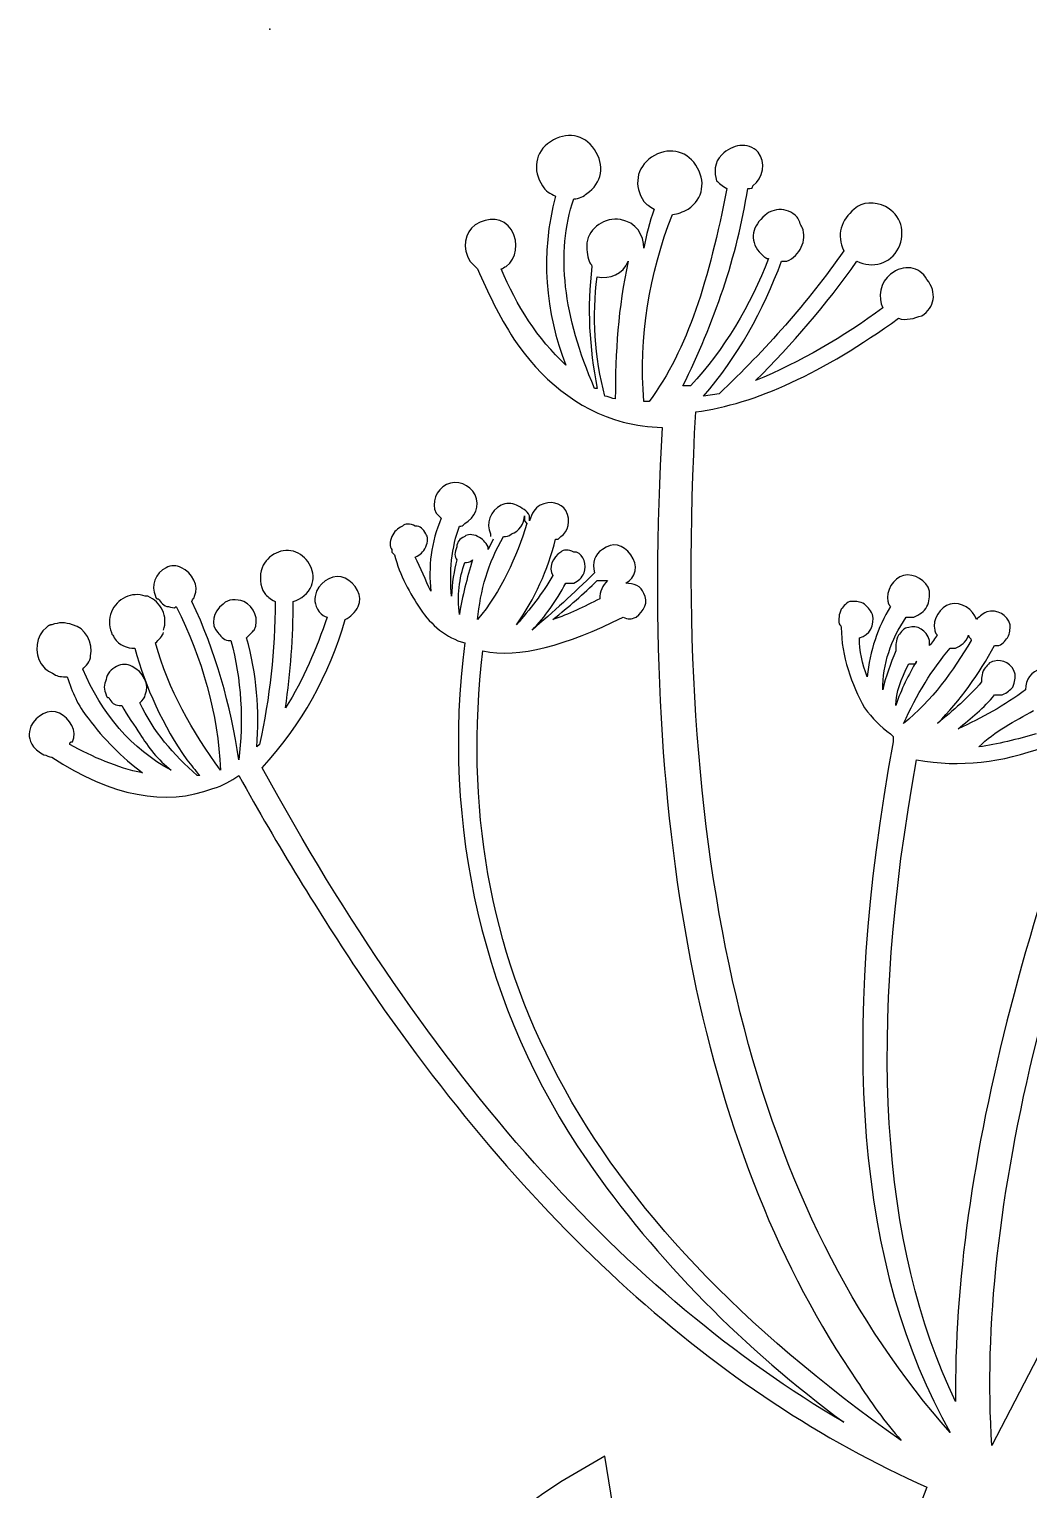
# Model space of a CAD drawing. Header units: centimetres. Extents: x 0 to 967, y -13 to 94.
# Drawn here: x 41.638 to 43.11, y 15.516 to 17.666 of the extents above; entities that cross this region are included whole.
import ezdxf

# ---------------------------------------------------------------- set-up
doc = ezdxf.new("R2010")
doc.units = ezdxf.units.CM
doc.header["$MEASUREMENT"] = 0
doc.layers.add('Picnic Basket-v2.1 v1_Picnic Basket-v2.1 v1_Picnic Basket-v1.3 v1_Picnic Basket-v1.2 v1_Picnic Basket-v1 v3_0', color=7, linetype='Continuous')

msp = doc.modelspace()

# ---------------------------------------------------------------- linework, layer by layer
at = {"layer": 'Picnic Basket-v2.1 v1_Picnic Basket-v2.1 v1_Picnic Basket-v1.3 v1_Picnic Basket-v1.2 v1_Picnic Basket-v1 v3_0'}
for p, q in [((42.7461, 17.3245), (42.7538, 17.3245)), ((42.6123, 17.1409), (42.6008, 17.1409)), ((42.4746, 17.1371), (42.4708, 17.1371)), ((42.6544, 17.1294), (42.6314, 17.1256)), ((42.5511, 17.118), (42.5434, 17.118)), ((42.2375, 16.9535), (42.2413, 16.9497)), ((42.2413, 16.9497), (42.2451, 16.9459)), ((42.3675, 16.9497), (42.3675, 16.9459)), ((42.3675, 16.9459), (42.3675, 16.942)), ((42.3675, 16.942), (42.3713, 16.9382)), ((42.3216, 16.9153), (42.314, 16.9)), ((42.314, 16.9), (42.314, 16.9038)), ((42.3178, 16.9229), (42.3178, 16.9191)), ((42.4134, 16.9153), (42.4172, 16.9153)), ((42.4172, 16.9153), (42.4211, 16.9191)), ((42.1725, 16.9), (42.1725, 16.8962)), ((42.1725, 16.8962), (42.1763, 16.8923)), ((42.444, 16.8962), (42.4402, 16.8962)), ((41.813, 16.8311), (41.8092, 16.8311)), ((41.9315, 16.7661), (41.9354, 16.7661)), ((42.9144, 16.7546), (42.9144, 16.7508)), ((43.0597, 16.7585), (43.0636, 16.7585)), ((41.7709, 16.6705), (41.7747, 16.6705)), ((42.9068, 16.6284), (42.9106, 16.6246)), ((42.9106, 16.6246), (42.9106, 16.617)), ((43.5952, 16.6246), (43.0559, 15.5805)), ((41.9774, 16.6131), (41.9736, 16.6093)), ((41.8895, 16.5672), (41.8856, 16.5672)), ((42.4861, 15.5652), (42.4211, 15.527)), ((42.4976, 15.4926), (42.4861, 15.5652))]:
    msp.add_line(p, q, dxfattribs=at)
for points, degree in [([(42.4708, 17.4889), (42.4555, 17.5119), (42.4287, 17.5157), (42.4058, 17.5004)], 3), ([(42.4058, 17.5004), (42.3828, 17.4851), (42.379, 17.4583), (42.3943, 17.4354)], 3), ([(42.4593, 17.4239), (42.4823, 17.4392), (42.4861, 17.466), (42.4708, 17.4889)], 3), ([(42.6199, 17.466), (42.6046, 17.4889), (42.5779, 17.4928), (42.5549, 17.4775)], 3), ([(42.7117, 17.4851), (42.6964, 17.5004), (42.6735, 17.4966), (42.6582, 17.4813)], 3), ([(42.7041, 17.4354), (42.7194, 17.4469), (42.7232, 17.4698), (42.7117, 17.4851)], 3), ([(42.5549, 17.4775), (42.532, 17.4622), (42.5281, 17.4354), (42.5434, 17.4125)], 3), ([(42.6085, 17.401), (42.6314, 17.4163), (42.6352, 17.443), (42.6199, 17.466)], 3), ([(42.6582, 17.4813), (42.6467, 17.4698), (42.6467, 17.4545), (42.6505, 17.443)], 3), ([(42.6505, 17.443), (42.6544, 17.4392), (42.6582, 17.4354), (42.6658, 17.4316)], 3), ([(42.3943, 17.4354), (42.3981, 17.4278), (42.4058, 17.4239), (42.4134, 17.4201)], 3), ([(42.4134, 17.4201), (42.3905, 17.336), (42.3981, 17.248), (42.4287, 17.1715)], 3), ([(42.4402, 17.4163), (42.4478, 17.4163), (42.4555, 17.4201), (42.4593, 17.4239)], 3), ([(42.6658, 17.4316), (42.6391, 17.2977), (42.6085, 17.1945), (42.5511, 17.118)], 3), ([(42.6008, 17.1409), (42.6467, 17.2327), (42.6811, 17.3321), (42.6964, 17.4316)], 3), ([(42.6964, 17.4316), (42.7003, 17.4316), (42.7041, 17.4316), (42.7041, 17.4354)], 3), ([(42.4708, 17.1371), (42.4249, 17.2442), (42.4134, 17.336), (42.4402, 17.4163)], 3), ([(42.5434, 17.4125), (42.5473, 17.4086), (42.5511, 17.4048), (42.5587, 17.401)], 3), ([(42.5587, 17.401), (42.5511, 17.3819), (42.5473, 17.3627), (42.5434, 17.3436)], 3), ([(42.5855, 17.3933), (42.5932, 17.3933), (42.6008, 17.3972), (42.6085, 17.401)], 3), ([(42.7691, 17.3895), (42.7538, 17.4048), (42.7308, 17.4048), (42.7155, 17.3857)], 3), ([(42.8532, 17.401), (42.8341, 17.3857), (42.8265, 17.3627), (42.8379, 17.3398)], 3), ([(42.8991, 17.4048), (42.8838, 17.4125), (42.8647, 17.4125), (42.8532, 17.401)], 3), ([(42.9182, 17.3436), (42.9297, 17.3666), (42.9221, 17.3933), (42.8991, 17.4048)], 3), ([(42.2949, 17.378), (42.2796, 17.3666), (42.2757, 17.3436), (42.2872, 17.3245)], 3), ([(42.3484, 17.3704), (42.3369, 17.3895), (42.314, 17.3895), (42.2949, 17.378)], 3), ([(42.509, 17.3857), (42.4861, 17.3895), (42.4631, 17.3742), (42.4593, 17.3513)], 3), ([(42.5434, 17.3436), (42.5434, 17.3627), (42.532, 17.3819), (42.509, 17.3857)], 3), ([(42.5434, 17.118), (42.5358, 17.2136), (42.5511, 17.3054), (42.5855, 17.3933)], 3), ([(42.7155, 17.3857), (42.7003, 17.3704), (42.7003, 17.3474), (42.7194, 17.3321)], 3), ([(42.7767, 17.3742), (42.7729, 17.378), (42.7729, 17.3857), (42.7691, 17.3895)], 3), ([(42.3408, 17.3168), (42.3561, 17.3283), (42.3599, 17.3513), (42.3484, 17.3704)], 3), ([(42.7538, 17.3245), (42.7729, 17.3321), (42.7844, 17.3551), (42.7767, 17.3742)], 3), ([(42.4593, 17.3513), (42.4593, 17.3436), (42.4593, 17.3321), (42.4631, 17.3245)], 3), ([(42.8379, 17.3398), (42.7844, 17.2633), (42.7232, 17.1945), (42.6544, 17.1294)], 3), ([(42.8571, 17.3245), (42.88, 17.313), (42.9068, 17.3207), (42.9182, 17.3436)], 3), ([(42.2872, 17.3245), (42.291, 17.3207), (42.2949, 17.3168), (42.2987, 17.313)], 3), ([(42.2987, 17.313), (42.314, 17.2786), (42.3293, 17.2442), (42.3522, 17.2098)], 3), ([(42.3331, 17.313), (42.3369, 17.313), (42.3369, 17.3168), (42.3408, 17.3168)], 3), ([(42.4287, 17.1715), (42.3866, 17.2098), (42.3561, 17.2595), (42.3331, 17.313)], 3), ([(42.467, 17.3168), (42.4593, 17.2556), (42.4631, 17.1983), (42.4746, 17.1371)], 3), ([(42.4631, 17.3245), (42.4631, 17.3207), (42.467, 17.3207), (42.467, 17.3168)], 3), ([(42.4746, 17.3015), (42.4937, 17.2977), (42.5128, 17.3054), (42.5205, 17.3245)], 3), ([(42.5205, 17.3245), (42.5052, 17.2556), (42.5014, 17.1906), (42.5014, 17.1218)], 3), ([(42.727, 17.3283), (42.7003, 17.2595), (42.662, 17.1945), (42.6123, 17.1409)], 3), ([(42.6314, 17.1256), (42.6811, 17.183), (42.7194, 17.2518), (42.7461, 17.3245)], 3), ([(42.7079, 17.1486), (42.7614, 17.2021), (42.8112, 17.2595), (42.8571, 17.3245)], 3), ([(42.7194, 17.3321), (42.7232, 17.3283), (42.727, 17.3283)], 2), ([(42.9603, 17.2977), (42.9488, 17.3168), (42.9259, 17.3207), (42.9068, 17.3054)], 3), ([(42.4861, 17.1256), (42.4708, 17.183), (42.467, 17.2442), (42.4746, 17.3015)], 3), ([(42.9068, 17.3054), (42.8915, 17.2939), (42.8876, 17.2709), (42.8953, 17.2556)], 3), ([(42.9527, 17.2442), (42.9718, 17.2556), (42.9756, 17.2786), (42.9603, 17.2977)], 3), ([(42.8953, 17.2556), (42.8379, 17.2136), (42.7729, 17.1753), (42.7079, 17.1486)], 3), ([(42.6199, 17.1027), (42.7079, 17.1141), (42.8073, 17.16), (42.9182, 17.2404)], 3), ([(42.9182, 17.2404), (42.9297, 17.2365), (42.9412, 17.2404), (42.9527, 17.2442)], 3), ([(42.3522, 17.2098), (42.3905, 17.1524), (42.444, 17.1065), (42.5129, 17.0874)], 3), ([(42.5014, 17.1218), (42.4975, 17.1218), (42.4899, 17.1256), (42.4861, 17.1256)], 3), ([(42.9947, 15.5997), (42.7079, 15.9209), (42.5817, 16.4257), (42.6199, 17.1027)], 3), ([(42.5129, 17.0874), (42.532, 17.0835), (42.5511, 17.0797), (42.5702, 17.0797)], 3), ([(42.5702, 17.0797), (42.5358, 16.4755), (42.6314, 16.005), (42.8571, 15.6761)], 3), ([(42.2528, 16.9956), (42.2375, 16.9879), (42.2298, 16.9688), (42.2375, 16.9535)], 3), ([(42.2949, 16.9803), (42.2872, 16.9956), (42.2681, 17.0032), (42.2528, 16.9956)], 3), ([(42.2796, 16.9382), (42.2949, 16.9459), (42.3025, 16.965), (42.2949, 16.9803)], 3), ([(42.3561, 16.965), (42.3484, 16.9688), (42.3408, 16.9688), (42.3331, 16.965)], 3), ([(42.4287, 16.9573), (42.4211, 16.9688), (42.4058, 16.9726), (42.3905, 16.965)], 3), ([(42.3331, 16.965), (42.3178, 16.9573), (42.3102, 16.9382), (42.3178, 16.9229)], 3), ([(42.3484, 16.9229), (42.3599, 16.9267), (42.3675, 16.9382), (42.3675, 16.9497)], 3), ([(42.3752, 16.9497), (42.3713, 16.9573), (42.3637, 16.9612), (42.3561, 16.965)], 3), ([(42.3905, 16.965), (42.3828, 16.9612), (42.379, 16.9535), (42.3752, 16.942)], 3), ([(42.3752, 16.942), (42.3752, 16.9459), (42.3752, 16.9459), (42.3752, 16.9497)], 3), ([(42.4211, 16.9191), (42.4325, 16.9267), (42.4364, 16.942), (42.4287, 16.9573)], 3), ([(42.1878, 16.9344), (42.1801, 16.9306), (42.1763, 16.9267), (42.1725, 16.9191)], 3), ([(42.2069, 16.9344), (42.1992, 16.9382), (42.1916, 16.9382), (42.1878, 16.9344)], 3), ([(42.2222, 16.9229), (42.2184, 16.9306), (42.2145, 16.9344), (42.2069, 16.9344)], 3), ([(42.2451, 16.9459), (42.2298, 16.9114), (42.226, 16.8732), (42.2298, 16.8388)], 3), ([(42.2604, 16.8311), (42.2566, 16.8656), (42.2604, 16.9038), (42.2719, 16.9344)], 3), ([(42.2719, 16.9344), (42.2757, 16.9344), (42.2757, 16.9344), (42.2796, 16.9382)], 3), ([(42.3713, 16.9382), (42.356, 16.8885), (42.3331, 16.8388), (42.2987, 16.7967)], 3), ([(43.3389, 16.9459), (43.1095, 16.4143), (42.9986, 15.9898), (43.0024, 15.6455)], 3), ([(43.0559, 15.5805), (43.033, 15.9286), (43.1439, 16.3722), (43.3887, 16.9382)], 3), ([(42.1725, 16.9191), (42.1687, 16.9114), (42.1687, 16.9038), (42.1725, 16.9)], 3), ([(42.2069, 16.8885), (42.2145, 16.8923), (42.2184, 16.8962), (42.2222, 16.9038)], 3), ([(42.2222, 16.9038), (42.226, 16.9114), (42.226, 16.9191), (42.2222, 16.9229)], 3), ([(42.2681, 16.9038), (42.2643, 16.8962), (42.2643, 16.8885), (42.2681, 16.8847)], 3), ([(42.2796, 16.9191), (42.2719, 16.9153), (42.2681, 16.9114), (42.2681, 16.9038)], 3), ([(42.2987, 16.9191), (42.291, 16.9229), (42.2834, 16.9229), (42.2796, 16.9191)], 3), ([(42.314, 16.9038), (42.3102, 16.9114), (42.3063, 16.9153), (42.2987, 16.9191)], 3), ([(42.2987, 16.7967), (42.3025, 16.8388), (42.314, 16.8809), (42.3369, 16.9191)], 3), ([(42.3369, 16.9191), (42.3407, 16.9191), (42.3446, 16.9191), (42.3484, 16.9229)], 3), ([(42.3561, 16.7891), (42.3828, 16.8273), (42.4019, 16.8694), (42.4134, 16.9153)], 3), ([(42.5243, 16.8923), (42.5129, 16.9076), (42.4976, 16.9114), (42.4823, 16.9)], 3), ([(42.031, 16.8962), (42.0119, 16.9038), (41.9889, 16.8923), (41.9813, 16.8732)], 3), ([(42.0539, 16.8464), (42.0616, 16.8656), (42.0501, 16.8885), (42.031, 16.8962)], 3), ([(42.1763, 16.8923), (42.184, 16.8617), (42.1992, 16.835), (42.2145, 16.812)], 3), ([(42.2298, 16.8388), (42.2222, 16.8541), (42.2145, 16.8732), (42.2069, 16.8885)], 3), ([(42.2681, 16.8847), (42.2643, 16.8694), (42.2604, 16.8503), (42.2604, 16.8311)], 3), ([(42.291, 16.8847), (42.2834, 16.8579), (42.2757, 16.8311), (42.2719, 16.8044)], 3), ([(42.2796, 16.8809), (42.2834, 16.8809), (42.2872, 16.8809), (42.291, 16.8847)], 3), ([(42.4211, 16.8962), (42.4096, 16.8885), (42.4019, 16.8732), (42.4096, 16.8617)], 3), ([(42.4402, 16.8962), (42.4325, 16.9), (42.4249, 16.9), (42.4211, 16.8962)], 3), ([(42.4555, 16.8656), (42.4593, 16.877), (42.4555, 16.8923), (42.444, 16.8962)], 3), ([(42.4823, 16.9), (42.4708, 16.8923), (42.467, 16.8809), (42.4708, 16.8656)], 3), ([(42.5167, 16.8503), (42.532, 16.8579), (42.5358, 16.877), (42.5243, 16.8923)], 3), ([(41.8398, 16.8732), (41.8245, 16.8656), (41.8168, 16.8464), (41.8245, 16.8311)], 3), ([(41.8627, 16.8732), (41.855, 16.877), (41.8474, 16.877), (41.8398, 16.8732)], 3), ([(41.8818, 16.8311), (41.8895, 16.8464), (41.878, 16.8656), (41.8627, 16.8732)], 3), ([(41.9813, 16.8732), (41.9774, 16.8617), (41.9774, 16.8464), (41.9851, 16.835)], 3), ([(42.1036, 16.8579), (42.0883, 16.8656), (42.0692, 16.8541), (42.0616, 16.8388)], 3), ([(42.2719, 16.8044), (42.2681, 16.8311), (42.2719, 16.8579), (42.2796, 16.8809)], 3), ([(42.4096, 16.8617), (42.3943, 16.835), (42.3752, 16.812), (42.3561, 16.7891)], 3), ([(42.4708, 16.8656), (42.4402, 16.835), (42.4096, 16.8082), (42.379, 16.7814)], 3), ([(42.4402, 16.8503), (42.4478, 16.8541), (42.4517, 16.8579), (42.4555, 16.8656)], 3), ([(42.9259, 16.8617), (42.9106, 16.8579), (42.8991, 16.8388), (42.9029, 16.8235)], 3), ([(42.9641, 16.8388), (42.9603, 16.8541), (42.9412, 16.8656), (42.9259, 16.8617)], 3), ([(42.0271, 16.8235), (42.0386, 16.8273), (42.0501, 16.835), (42.0539, 16.8464)], 3), ([(42.0616, 16.8388), (42.0577, 16.8273), (42.0577, 16.8197), (42.0654, 16.8082)], 3), ([(42.1228, 16.8158), (42.1304, 16.8311), (42.1189, 16.8503), (42.1036, 16.8579)], 3), ([(42.379, 16.7814), (42.3981, 16.8005), (42.4134, 16.8235), (42.4287, 16.8503)], 3), ([(42.4096, 16.7967), (42.4325, 16.8158), (42.4555, 16.835), (42.4746, 16.8541)], 3), ([(42.4287, 16.8503), (42.4325, 16.8503), (42.4364, 16.8503), (42.4402, 16.8503)], 3), ([(42.4746, 16.8541), (42.4823, 16.8541), (42.4861, 16.8541), (42.4899, 16.8541)], 3), ([(42.4899, 16.8541), (42.4823, 16.8464), (42.4784, 16.8388), (42.4784, 16.8273)], 3), ([(42.5434, 16.835), (42.5396, 16.8464), (42.5282, 16.8503), (42.5167, 16.8503)], 3), ([(42.9603, 16.8158), (42.9641, 16.8235), (42.9641, 16.8311), (42.9641, 16.8388)], 3), ([(41.8092, 16.8311), (41.79, 16.8388), (41.7671, 16.8273), (41.7594, 16.8082)], 3), ([(41.8359, 16.7814), (41.8436, 16.8005), (41.8321, 16.8235), (41.813, 16.8311)], 3), ([(41.8245, 16.8311), (41.8245, 16.8273), (41.8283, 16.8273)], 2), ([(41.8283, 16.8273), (41.8321, 16.8235), (41.8359, 16.8158), (41.8436, 16.8158)], 3), ([(41.878, 16.8235), (41.878, 16.8273), (41.8818, 16.8273), (41.8818, 16.8311)], 3), ([(41.9468, 16.5902), (41.9354, 16.6705), (41.9124, 16.7508), (41.878, 16.8235)], 3), ([(41.9239, 16.8197), (41.9086, 16.8082), (41.9048, 16.7891), (41.9162, 16.7776)], 3), ([(41.9545, 16.8235), (41.943, 16.8273), (41.9315, 16.8273), (41.9239, 16.8197)], 3), ([(41.9698, 16.7814), (41.9774, 16.7967), (41.9698, 16.8158), (41.9545, 16.8235)], 3), ([(42.0004, 16.8235), (42.0004, 16.7508), (41.9927, 16.682), (41.9774, 16.6131)], 3), ([(41.9851, 16.835), (41.9889, 16.8311), (41.9927, 16.8273), (42.0004, 16.8235)], 3), ([(42.0157, 16.6667), (42.0233, 16.7202), (42.0271, 16.7699), (42.0271, 16.8235)], 3), ([(42.4784, 16.8273), (42.4555, 16.8158), (42.4325, 16.8044), (42.4096, 16.7967)], 3), ([(42.532, 16.8005), (42.5434, 16.8082), (42.5511, 16.8235), (42.5434, 16.835)], 3), ([(42.8494, 16.8235), (42.8418, 16.8235), (42.8379, 16.8158), (42.8341, 16.812)], 3), ([(42.8685, 16.8197), (42.8609, 16.8235), (42.8571, 16.8235), (42.8494, 16.8235)], 3), ([(42.88, 16.8044), (42.8762, 16.812), (42.8723, 16.8158), (42.8685, 16.8197)], 3), ([(42.9029, 16.8235), (42.9029, 16.8197), (42.9068, 16.8158)], 2), ([(42.9947, 16.8197), (42.9794, 16.8158), (42.968, 16.7967), (42.9718, 16.7814)], 3), ([(43.033, 16.7967), (43.0292, 16.812), (43.01, 16.8235), (42.9947, 16.8197)], 3), ([(41.7594, 16.8082), (41.7556, 16.7967), (41.7556, 16.7891), (41.7594, 16.7776)], 3), ([(41.8436, 16.8158), (41.8474, 16.8158), (41.8512, 16.812), (41.855, 16.8158)], 3), ([(41.855, 16.8158), (41.8933, 16.7393), (41.9162, 16.659), (41.9201, 16.5749)], 3), ([(41.9813, 16.5787), (42.0386, 16.6399), (42.0807, 16.7164), (42.1036, 16.7967)], 3), ([(42.0769, 16.8005), (42.0616, 16.7546), (42.0424, 16.7087), (42.0157, 16.6667)], 3), ([(42.0654, 16.8082), (42.0692, 16.8044), (42.073, 16.8005), (42.0769, 16.8005)], 3), ([(42.1036, 16.7967), (42.1113, 16.8005), (42.1189, 16.8082), (42.1228, 16.8158)], 3), ([(42.2145, 16.812), (42.2298, 16.7891), (42.2528, 16.7699), (42.2796, 16.7623)], 3), ([(42.3063, 16.7508), (42.3599, 16.7393), (42.4287, 16.7585), (42.5129, 16.8005)], 3), ([(42.5129, 16.8005), (42.5205, 16.7967), (42.5243, 16.7967), (42.532, 16.8005)], 3), ([(42.8341, 16.812), (42.8303, 16.8044), (42.8303, 16.7967), (42.8303, 16.7929)], 3), ([(42.8609, 16.7699), (42.8762, 16.7738), (42.8838, 16.7891), (42.88, 16.8044)], 3), ([(42.9068, 16.8158), (42.8876, 16.7852), (42.8762, 16.7508), (42.8723, 16.7126)], 3), ([(42.8953, 16.6935), (42.8953, 16.7317), (42.9068, 16.7661), (42.9297, 16.8005)], 3), ([(42.9297, 16.8005), (42.9335, 16.8005), (42.9374, 16.8005), (42.9412, 16.8005)], 3), ([(42.9412, 16.8005), (42.9488, 16.8044), (42.9565, 16.8082), (42.9603, 16.8158)], 3), ([(43.0483, 16.8082), (43.0406, 16.8044), (43.0368, 16.8005), (43.033, 16.7967)], 3), ([(43.0827, 16.7891), (43.0789, 16.8044), (43.0636, 16.812), (43.0483, 16.8082)], 3), ([(41.6638, 16.7852), (41.6485, 16.7738), (41.6447, 16.747), (41.6562, 16.7317)], 3), ([(41.6715, 16.7891), (41.6676, 16.7891), (41.6638, 16.7852)], 2), ([(41.7021, 16.7891), (41.6906, 16.7929), (41.6829, 16.7929), (41.6715, 16.7891)], 3), ([(41.7288, 16.7432), (41.7327, 16.7623), (41.7212, 16.7852), (41.7021, 16.7891)], 3), ([(41.7594, 16.7776), (41.7594, 16.7738), (41.7633, 16.7738), (41.7633, 16.7699)], 3), ([(41.8245, 16.7623), (41.8283, 16.7661), (41.8359, 16.7738), (41.8359, 16.7776)], 3), ([(41.9162, 16.7776), (41.9201, 16.7738), (41.9239, 16.7661), (41.9315, 16.7661)], 3), ([(41.9583, 16.7699), (41.9621, 16.7738), (41.966, 16.7776), (41.9698, 16.7814)], 3), ([(42.8303, 16.7929), (42.8303, 16.7891), (42.8341, 16.7891), (42.8341, 16.7852)], 3), ([(42.8341, 16.7852), (42.8341, 16.7432), (42.8494, 16.7011), (42.8685, 16.6667)], 3), ([(42.9335, 16.7852), (42.9259, 16.7852), (42.9221, 16.7776), (42.9182, 16.7738)], 3), ([(42.9641, 16.7661), (42.9603, 16.7814), (42.945, 16.7891), (42.9335, 16.7852)], 3), ([(42.9718, 16.7814), (42.9718, 16.7776), (42.9756, 16.7738)], 2), ([(43.0789, 16.7699), (43.0827, 16.7776), (43.0827, 16.7814), (43.0827, 16.7891)], 3), ([(41.7633, 16.7699), (41.7709, 16.7585), (41.7824, 16.7546), (41.7939, 16.7546)], 3), ([(41.7939, 16.7546), (41.8092, 16.6973), (41.8359, 16.6399), (41.8703, 16.5902)], 3), ([(41.9201, 16.5749), (41.878, 16.6323), (41.8436, 16.6935), (41.8245, 16.7623)], 3), ([(41.9354, 16.7661), (41.9507, 16.7087), (41.9545, 16.6476), (41.9468, 16.5902)], 3), ([(41.9736, 16.6093), (41.9774, 16.6629), (41.9736, 16.7164), (41.9583, 16.7699)], 3), ([(42.2796, 16.7623), (42.2451, 16.4946), (42.3063, 16.223), (42.4593, 16.0012)], 3), ([(42.8723, 16.7126), (42.8647, 16.7317), (42.8609, 16.7508), (42.8609, 16.7699)], 3), ([(42.9182, 16.7738), (42.9144, 16.7661), (42.9144, 16.7585), (42.9144, 16.7546)], 3), ([(43.0253, 16.7661), (42.9986, 16.7202), (42.968, 16.6782), (42.9259, 16.6437)], 3), ([(42.9259, 16.6437), (42.945, 16.6858), (42.968, 16.724), (42.9947, 16.7546)], 3), ([(42.9756, 16.7738), (42.9718, 16.7699), (42.968, 16.7623), (42.9641, 16.7585)], 3), ([(42.9641, 16.7585), (42.9641, 16.7623), (42.9641, 16.7661)], 2), ([(42.9756, 16.6437), (43.01, 16.6782), (43.0368, 16.7164), (43.0597, 16.7585)], 3), ([(42.9947, 16.7546), (42.9986, 16.7546), (43.0024, 16.7546)], 2), ([(43.0024, 16.7546), (43.01, 16.7585), (43.0177, 16.7623), (43.0215, 16.7738)], 3), ([(43.0215, 16.7738), (43.0215, 16.7699), (43.0253, 16.7699), (43.0253, 16.7661)], 3), ([(43.0636, 16.7585), (43.0712, 16.7585), (43.075, 16.7661), (43.0789, 16.7699)], 3), ([(41.6562, 16.7317), (41.66, 16.724), (41.6676, 16.7202), (41.6753, 16.7164)], 3), ([(41.7174, 16.724), (41.7212, 16.7279), (41.7288, 16.7355), (41.7288, 16.7432)], 3), ([(42.9221, 15.5882), (42.4517, 15.9209), (42.2528, 16.2919), (42.3063, 16.7508)], 3), ([(42.9144, 16.7508), (42.9068, 16.7317), (42.8991, 16.7126), (42.8953, 16.6935)], 3), ([(42.945, 16.7355), (42.9335, 16.7164), (42.9221, 16.6935), (42.9144, 16.6705)], 3), ([(42.9144, 16.6705), (42.9144, 16.6896), (42.9221, 16.7087), (42.9335, 16.7317)], 3), ([(42.9335, 16.7317), (42.9374, 16.7317), (42.9374, 16.7317), (42.9412, 16.7317)], 3), ([(42.9412, 16.7317), (42.945, 16.7317), (42.945, 16.7355)], 2), ([(43.0597, 16.7355), (43.0521, 16.7355), (43.0483, 16.7279), (43.0444, 16.724)], 3), ([(43.0903, 16.7164), (43.0865, 16.7317), (43.0712, 16.7393), (43.0597, 16.7355)], 3), ([(41.6753, 16.7164), (41.6791, 16.7126), (41.6868, 16.7126), (41.6944, 16.7126)], 3), ([(41.6944, 16.7126), (41.7021, 16.6896), (41.7097, 16.6705), (41.725, 16.6514)], 3), ([(41.8474, 16.5749), (41.79, 16.6055), (41.7441, 16.659), (41.7174, 16.724)], 3), ([(41.7671, 16.7279), (41.7594, 16.724), (41.7518, 16.7164), (41.7518, 16.7087)], 3), ([(41.79, 16.7279), (41.7824, 16.7317), (41.7747, 16.7317), (41.7671, 16.7279)], 3), ([(41.8092, 16.6858), (41.8168, 16.7011), (41.8053, 16.7202), (41.79, 16.7279)], 3), ([(43.0444, 16.724), (43.0406, 16.7164), (43.0406, 16.7087), (43.0406, 16.7049)], 3), ([(43.0865, 16.6973), (43.0903, 16.7049), (43.0903, 16.7126), (43.0903, 16.7164)], 3), ([(43.1286, 16.724), (43.1133, 16.7202), (43.1056, 16.7087), (43.1056, 16.6935)], 3), ([(41.7518, 16.7087), (41.748, 16.7011), (41.748, 16.6935), (41.7518, 16.6858)], 3), ([(43.0406, 16.7049), (43.0215, 16.682), (42.9986, 16.6629), (42.9756, 16.6437)], 3), ([(43.1056, 16.6935), (43.075, 16.6705), (43.0406, 16.6514), (43.0062, 16.6361)], 3), ([(43.0712, 16.6858), (43.0789, 16.6896), (43.0827, 16.6935), (43.0865, 16.6973)], 3), ([(41.7518, 16.6858), (41.7518, 16.682), (41.7556, 16.682)], 2), ([(41.7556, 16.682), (41.7594, 16.6743), (41.7633, 16.6705), (41.7709, 16.6705)], 3), ([(41.7747, 16.6705), (41.7824, 16.6552), (41.7939, 16.6399), (41.8015, 16.6284)], 3), ([(41.8015, 16.6743), (41.8053, 16.6782), (41.8092, 16.682), (41.8092, 16.6858)], 3), ([(41.8856, 16.5672), (41.8512, 16.5978), (41.8206, 16.6323), (41.8015, 16.6743)], 3), ([(42.8685, 16.6667), (42.88, 16.6514), (42.8915, 16.6399), (42.9068, 16.6284)], 3), ([(43.0062, 16.6361), (43.0253, 16.6514), (43.0444, 16.6667), (43.0597, 16.6858)], 3), ([(43.0597, 16.6858), (43.0636, 16.6858), (43.0674, 16.6858), (43.0712, 16.6858)], 3), ([(41.6829, 16.659), (41.6676, 16.6667), (41.6485, 16.6552), (41.6409, 16.6399)], 3), ([(41.7021, 16.617), (41.7097, 16.6323), (41.6982, 16.6514), (41.6829, 16.659)], 3), ([(41.725, 16.6514), (41.748, 16.6208), (41.7747, 16.594), (41.8053, 16.5711)], 3), ([(43.0368, 16.6093), (43.0597, 16.6323), (43.0903, 16.6476), (43.1171, 16.6629)], 3), ([(41.6409, 16.6399), (41.6371, 16.6284), (41.6371, 16.6208), (41.6447, 16.6093)], 3), ([(41.8015, 16.6284), (41.813, 16.6093), (41.8283, 16.5902), (41.8474, 16.5749)], 3), ([(43.1209, 16.6284), (43.0942, 16.6208), (43.0636, 16.6131), (43.0368, 16.6093)], 3), ([(41.6447, 16.6093), (41.6485, 16.6055), (41.6524, 16.6017), (41.66, 16.5978)], 3), ([(41.6982, 16.6131), (41.6982, 16.617), (41.7021, 16.617)], 2), ([(41.8053, 16.5711), (41.7671, 16.5787), (41.7327, 16.594), (41.6982, 16.6131)], 3), ([(42.9106, 16.617), (42.8303, 16.181), (42.8571, 15.8406), (42.9947, 15.5997)], 3), ([(42.945, 16.5902), (43.01, 16.5787), (43.0712, 16.5864), (43.1324, 16.6093)], 3), ([(41.66, 16.5978), (41.6638, 16.5978), (41.6676, 16.594), (41.6715, 16.594)], 3), ([(41.6715, 16.594), (41.7594, 16.5366), (41.8397, 16.5214), (41.9086, 16.5481)], 3), ([(41.8703, 16.5902), (41.878, 16.5825), (41.8818, 16.5749), (41.8895, 16.5672)], 3), ([(43.0024, 15.6455), (42.8915, 15.875), (42.8723, 16.1924), (42.945, 16.5902)], 3), ([(41.9086, 16.5481), (41.9239, 16.5519), (41.9354, 16.5596), (41.9468, 16.5672)], 3), ([(41.9468, 16.5672), (42.0042, 16.464), (42.0654, 16.3645), (42.1266, 16.2728)], 3), ([(42.8379, 15.615), (42.5167, 15.8024), (42.2298, 16.1236), (41.9813, 16.5787)], 3), ([(42.1266, 16.2728), (42.3714, 15.9094), (42.6505, 15.657), (42.9603, 15.5193)], 3), ([(42.4593, 16.0012), (42.5626, 15.8521), (42.6926, 15.722), (42.8379, 15.615)], 3), ([(42.8571, 15.6761), (42.8762, 15.6455), (42.8991, 15.615), (42.9221, 15.5882)], 3), ([(42.4211, 15.527), (42.1113, 15.3319), (42.0348, 14.9801), (42.0042, 14.6933)], 3), ([(42.9603, 15.5193), (42.8341, 15.1904), (42.7347, 14.8539), (42.662, 14.5097)], 3)]:
    msp.add_open_spline(points, degree=degree, dxfattribs=at)
msp.add_point((41.9928, 17.666), dxfattribs=at)

doc.saveas('drawing.dxf')
